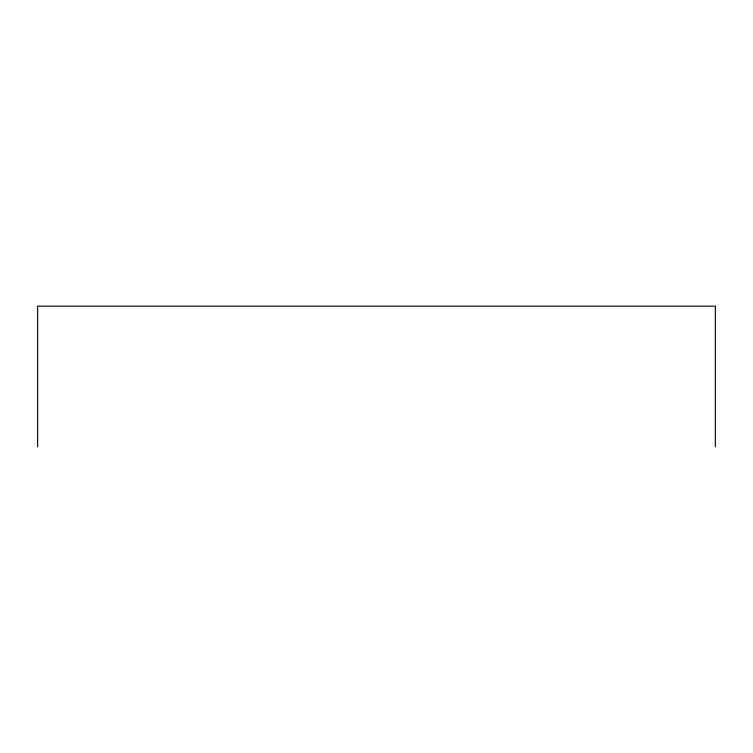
<?xml version="1.0" encoding="UTF-8"?>
<svg xmlns="http://www.w3.org/2000/svg" width="753" height="753" viewBox="0 0 753 753"><rect width="100%" height="100%" fill="white"/><g stroke="black" fill="none" stroke-linecap="round" stroke-linejoin="round"><path stroke-width="1.13" d="M715.35 446.858L715.35 306.142L37.65 306.142L37.65 446.858"/></g></svg>
